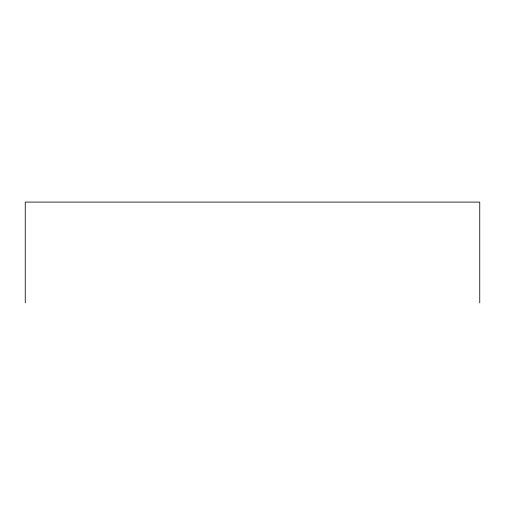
<?xml version="1.0" encoding="UTF-8"?>
<svg xmlns="http://www.w3.org/2000/svg" width="505" height="505" viewBox="0 0 505 505"><rect width="100%" height="100%" fill="white"/><g stroke="black" fill="none" stroke-linecap="round" stroke-linejoin="round"><path stroke-width="0.76" d="M479.75 302.905L479.75 202.095L25.25 202.095L25.25 302.905"/></g></svg>
